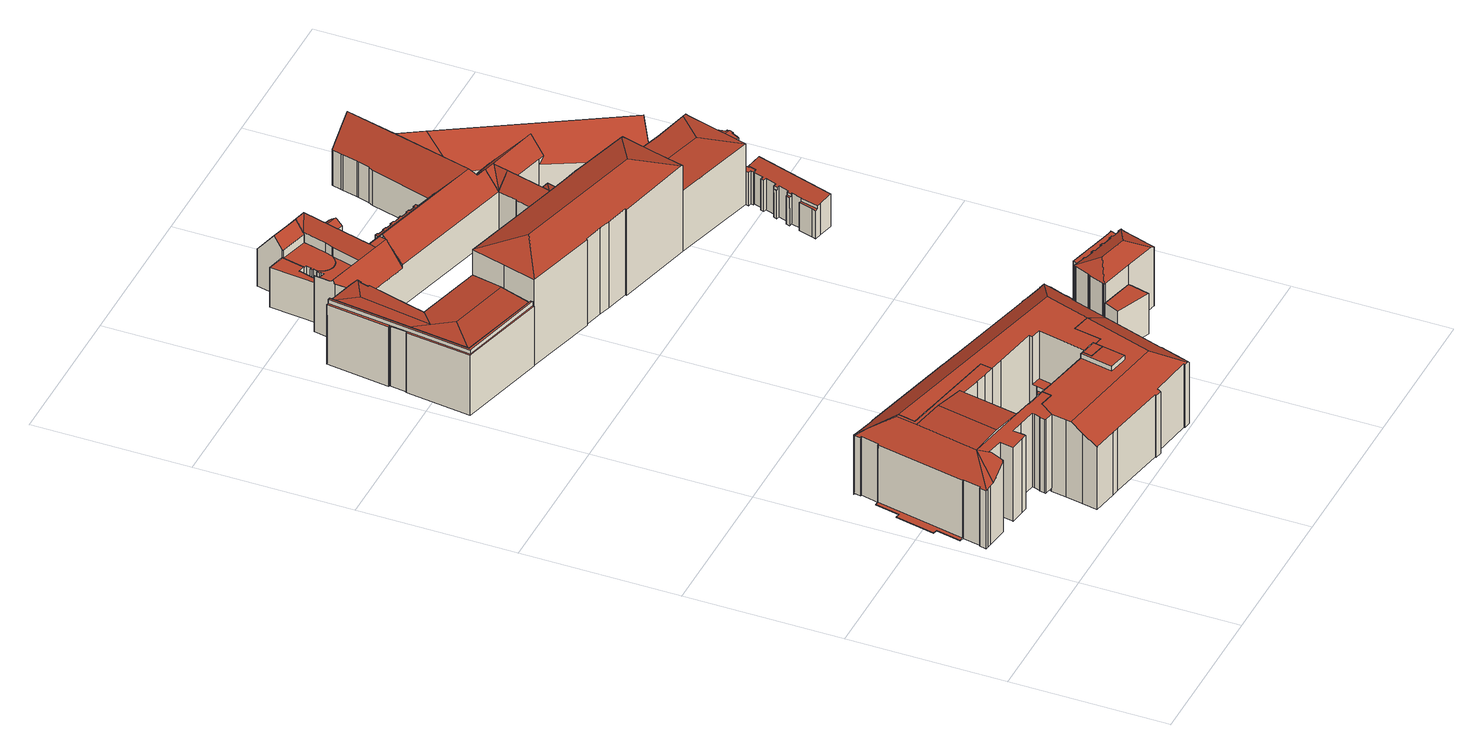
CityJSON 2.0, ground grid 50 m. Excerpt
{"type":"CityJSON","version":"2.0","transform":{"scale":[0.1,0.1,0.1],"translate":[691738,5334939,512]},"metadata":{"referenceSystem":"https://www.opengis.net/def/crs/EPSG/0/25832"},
"CityObjects":{
"building1":{"type":"Building","attributes":{"name":"Espace Louis Vuitton München","Gemeindeschluessel":"09162000","HoeheDach":"542.011","HoeheGrund":"515.304","Methode":"2000","NiedrigsteTraufeDesGebaeudes":"515.460","Geometrietyp2DReferenz":"3000","function":"31001_2000","roofType":"3100","measuredHeight":26.71,"storeysAboveGround":7},"geometry":[{"type":"MultiSurface","lod":"2","boundaries":[[[0,1,2,3]],[[4,5,6,7]],[[8,9,10,11]],[[12,13,14,1,0]],[[15,16,17,18]],[[19,18,17,20,21]],[[22,23,24,25]],[[26,27,28,29,30,31]],[[32,33,34,35]],[[36,37,38,39]],[[40,41,24,23,42,3,43]],[[44,45,43,3,46]],[[47,48,49,50]],[[26,31,51,52]],[[53,54,55,56]],[[57,58,13,59]],[[48,60,61,49]],[[62,63,64,65]],[[66,47,50,67]],[[68,69,16,15,70]],[[56,55,71,72]],[[35,34,37,36]],[[73,74,75,76]],[[77,78,5,4]],[[3,12,0]],[[79,41,40,80]],[[81,82,83,84]],[[85,86,30,29]],[[87,88,28,27]],[[7,6,89,90]],[[91,92,61,60]],[[22,65,64,42,23]],[[72,71,88,87]],[[93,94,57,59,95]],[[96,97,98,86,85,99]],[[100,101,68,70]],[[25,24,41,79]],[[46,102,103,104,44]],[[105,106,74,73]],[[107,108,33,32]],[[109,45,44,104]],[[19,21,110,111]],[[112,113,98,97]],[[66,67,78,77]],[[111,110,9,8]],[[103,102,114,115]],[[105,116,94,93,117,106]],[[54,53,96,99]],[[2,14,13,58,118,83,82,119,10,9,110,21,20,120]],[[119,121,11,10]],[[116,122,118,58,57,94]],[[51,101,100,52]],[[76,75,123,124]],[[125,126,63,62]],[[50,49,61,92,38,37,34,33,108,127,123,75,74,106,117,12,3,42,64,63,126,89,6,5,78,67]],[[84,83,118,122]],[[81,84,122,116,105,73,76,124,128,107,32,35,36,39,91,60,48,47,66,77,4,7,90,125,62,65,22,25,79,80,109,104,103,115,112,97,96,53,56,72,87,27,26,52,100,70,15,18,19,111,8,11,121]],[[82,81,121,119]],[[120,20,17,16,69]],[[2,1,14]],[[46,3,2,120,69,68,101,51,31,30,86,98,113,114,102]],[[39,38,92,91]],[[54,99,85,29,28,88,71,55]],[[59,13,12,95]],[[109,80,40,43,45]],[[107,128,127,108]],[[124,123,127,128]],[[114,113,112,115]],[[95,12,117,93]],[[90,89,126,125]]],"semantics":{"surfaces":[{"type":"RoofSurface"},{"type":"WallSurface"},{"type":"GroundSurface"}],"values":[0,1,1,0,1,1,1,1,1,1,0,0,1,1,1,1,1,1,1,1,1,1,1,1,1,1,1,1,1,1,1,1,1,0,1,1,1,1,1,1,1,1,1,1,1,1,1,1,0,1,1,1,1,1,0,1,2,1,0,1,0,1,0,1,1,1,1,1,1,1]}}]},
"building2":{"type":"Building","attributes":{"Gemeindeschluessel":"09162000","HoeheDach":"542.820","HoeheGrund":"514.145","Methode":"2000","NiedrigsteTraufeDesGebaeudes":"535.769","Geometrietyp2DReferenz":"3000","function":"31001_2000","roofType":"1000","measuredHeight":28.68,"storeysAboveGround":7},"geometry":[{"type":"MultiSurface","lod":"2","boundaries":[[[129,130,131,132]],[[133,134,135,136,137]],[[138,139,140,141]],[[142,74,143,144]],[[145,146,147,148]],[[149,150,151,152]],[[153,154,155,150,149]],[[156,157,158,159]],[[160,161,162,163]],[[164,165,166,167]],[[168,169,165,164]],[[170,171,172,156,159,138,141,173,129,132,174,175,134,133,176,177,178,179,142,144,180,181,153,149,152,182,183,145,148,168,164,167,184,185,186]],[[141,140,187,173]],[[184,188,189,185]],[[180,144,143,163,162,190]],[[132,131,191,174]],[[159,158,139,138]],[[171,192,193,172]],[[182,194,195,183]],[[152,151,194,182]],[[181,196,154,153]],[[180,190,196,181]],[[108,176,133,137]],[[175,197,135,134]],[[179,75,74,142]],[[177,127,123,178]],[[170,186,198,199,200]],[[173,187,130,129]],[[191,131,130,187,140,139,158,157,193,192,200,199,201,136,135,197]],[[108,137,136,201,202,195,194,151,150,203,160,163,143,74,75,123,127]],[[172,193,157,156]],[[204,155,154,196,190,162,161]],[[170,200,192,171]],[[203,204,161,160]],[[199,198,189,188,166,165,169,147,146,202,201]],[[167,166,188,184]],[[145,183,195,202,146]],[[127,177,176,108]],[[185,189,198,186]],[[148,147,169,168]],[[178,123,75,179]],[[150,155,204,203]],[[174,191,197,175]]],"semantics":{"surfaces":[{"type":"WallSurface"},{"type":"GroundSurface"},{"type":"RoofSurface"}],"values":[0,0,0,0,0,0,0,0,0,0,0,1,0,0,0,0,0,0,0,0,0,0,0,0,0,0,0,0,2,2,0,2,0,0,2,0,0,0,0,0,0,0,0]}}]},
"building3":{"type":"Building","attributes":{"Gemeindeschluessel":"09162000","HoeheDach":"542.790","HoeheGrund":"514.850","Methode":"2000","NiedrigsteTraufeDesGebaeudes":"523.110","Geometrietyp2DReferenz":"3000","function":"31001_2000","roofType":"2100","measuredHeight":27.94,"storeysAboveGround":7},"geometry":[{"type":"MultiSurface","lod":"2","boundaries":[[[205,16,206,207]],[[208,209,210,211]],[[212,213,82,214]],[[215,216,217,218,219,220,221,222,223,224,225,226,227,228,229,230,231,232,233,234,208,211,235,236,237,238,239,240,241,242,243,244,245,246,247,248,249,250,251,252,253,212,214,254,255,256,257,258,259,205,207,260,261,262,263,264,265,266,267,268,269,270,271,272,273,274,275,276,277,278,279,280]],[[231,281,282,232]],[[215,283,284,216]],[[254,119,10,255]],[[247,285,286,248]],[[275,287,288,276]],[[253,252,289,290,291,292]],[[293,294,284,283,295,296,297,298,299,146,300]],[[259,258,21,20,17]],[[232,282,301,233]],[[268,302,303,269]],[[272,304,305,273]],[[296,295,280,279,278]],[[261,306,307,262]],[[308,264,263,309]],[[243,310,311,244]],[[308,309,307,306,312,206,16,17,20,298,297,313,288,287,314,305,304,315,316,303,302,317,318,319]],[[214,82,119,254]],[[16,205,259,17]],[[196,320,321,322,323,324]],[[293,300,219,218]],[[248,286,325,249]],[[284,294,217,216]],[[326,327,291,290]],[[221,195,194,222]],[[240,328,329,241]],[[245,330,331,246]],[[255,10,9,256]],[[260,312,306,261]],[[235,332,333,236]],[[224,155,154,225]],[[253,292,213,212]],[[217,294,293,218]],[[265,319,318,266]],[[299,298,20,21,110,9,10,119,82,213,292,291,327,322,321,151,194,195]],[[295,283,215,280]],[[237,334,335,238]],[[207,206,312,260]],[[336,337,338,339]],[[323,322,327,326]],[[246,331,285,247]],[[324,323,326,290,289,338,337,340,341]],[[256,9,110,257]],[[233,301,342,234]],[[239,343,328,240]],[[238,335,343,239]],[[273,305,314,274]],[[274,314,287,275]],[[249,325,344,250]],[[234,342,209,208]],[[222,194,151,223]],[[224,223,151,321,320,155]],[[229,336,345,230]],[[270,316,315,271]],[[258,257,110,21]],[[228,340,337,336,229]],[[264,308,319,265]],[[250,344,339,251]],[[226,324,341,227]],[[211,210,332,235]],[[230,345,281,231]],[[196,154,155,320]],[[266,318,317,267]],[[227,341,340,228]],[[332,210,209,342,301,282,281,345,336,339,344,325,286,285,331,330,311,310,346,329,328,343,335,334,333]],[[267,317,302,268]],[[219,300,146,220]],[[276,288,313,277]],[[262,307,309,263]],[[225,154,196,324,226]],[[271,315,304,272]],[[252,251,339,338,289]],[[221,220,146,299,195]],[[269,303,316,270]],[[242,346,310,243]],[[244,311,330,245]],[[297,296,278,277,313]],[[241,329,346,242]],[[236,333,334,237]]],"semantics":{"surfaces":[{"type":"WallSurface"},{"type":"GroundSurface"},{"type":"RoofSurface"}],"values":[0,0,0,1,0,0,0,0,0,0,2,0,0,0,0,0,0,0,0,2,0,0,0,0,0,0,0,0,0,0,0,0,0,0,0,0,0,2,0,0,0,0,0,0,2,0,0,0,0,0,0,0,0,0,0,0,0,0,0,0,0,0,0,0,2,0,0,2,0,0,0,0,0,0,0,0,0,0,0,0,0,0]}}]},
"building4":{"type":"Building","attributes":{"Gemeindeschluessel":"09162000","HoeheDach":"537.690","HoeheGrund":"515.304","Methode":"2000","NiedrigsteTraufeDesGebaeudes":"536.400","Geometrietyp2DReferenz":"3000","function":"31001_3020","roofType":"3100","measuredHeight":22.39,"storeysAboveGround":2},"geometry":[{"type":"MultiSurface","lod":"2","boundaries":[[[347,348,349,350,351,352,353,354,355]],[[356,357,358,359]],[[360,361,362,363,355,354]],[[364,365,366,367,368,369,370,371]],[[358,357,372,373]],[[374,363,362,375]],[[371,370,376,350,349,377,378,379,372,357,356]],[[371,356,359,364]],[[376,380,351,350]],[[370,369,380,376]],[[381,382,383,384,385]],[[386,387,388,389]],[[390,391,387,386]],[[347,355,363,374]],[[385,360,354,353,392]],[[365,393,383,382,366]],[[367,366,382,381,394]],[[390,375,362,361,391]],[[393,395,396,384,383]],[[397,379,378,398]],[[389,388,399,400]],[[384,396,401,399,388,387,391,361,360,385]],[[400,399,401,402]],[[402,401,396,395]],[[403,377,349,348]],[[352,404,394,392,353]],[[352,351,380,369,368,404]],[[365,364,359,358,373,397,398,403,348,347,374,375,390,386,389,400,402,395,393]],[[398,378,377,403]],[[381,385,392,394]],[[394,404,368,367]],[[373,372,379,397]]],"semantics":{"surfaces":[{"type":"WallSurface"},{"type":"RoofSurface"},{"type":"GroundSurface"}],"values":[0,0,1,0,0,0,1,0,0,0,1,0,0,0,1,0,1,0,0,0,0,1,0,0,0,0,1,2,0,1,0,0]}}]},
"building5":{"type":"Building","attributes":{"name":"Hofkapelle","Gemeindeschluessel":"09162000","HoeheDach":"535.710","HoeheGrund":"515.200","Methode":"1000","NiedrigsteTraufeDesGebaeudes":"528.253","Geometrietyp2DReferenz":"3000","function":"31001_3043","roofType":"1000","measuredHeight":20.51},"geometry":[{"type":"MultiSurface","lod":"2","boundaries":[[[405,406,407,408]],[[409,410,411,412]],[[413,414,415,416,417,418]],[[419,420,421,422,418,417]],[[423,424,425,426]],[[408,407,427,428]],[[412,411,429,430]],[[407,406,425,424,431,432,429,411,410,433,434,435,422,421,436,437,438,427]],[[439,434,433,440]],[[441,442,443,415,414]],[[440,433,410,409]],[[428,427,438,444]],[[445,437,436,446]],[[439,441,414,413,435,434]],[[447,419,417,416,448]],[[447,448,443,442]],[[449,432,431,450]],[[426,425,406,405]],[[435,413,418,422]],[[446,436,421,420]],[[441,439,440,409,412,430,449,450,423,426,405,408,428,444,445,446,420,419,447,442]],[[415,443,448,416]],[[444,438,437,445]],[[430,429,432,449]],[[450,431,424,423]]],"semantics":{"surfaces":[{"type":"WallSurface"},{"type":"RoofSurface"},{"type":"GroundSurface"}],"values":[0,0,1,0,0,0,0,1,0,0,0,0,0,0,0,0,0,0,0,0,2,1,0,0,0]}}]},
"building6":{"type":"Building","attributes":{"name":"Bayerische Akademie der Schönen Künste","Gemeindeschluessel":"09162000","HoeheDach":"549.660","HoeheGrund":"515.500","Methode":"2000","NiedrigsteTraufeDesGebaeudes":"545.734","Geometrietyp2DReferenz":"3000","function":"31001_3020","roofType":"3200","measuredHeight":34.16,"storeysAboveGround":3},"geometry":[{"type":"MultiSurface","lod":"2","boundaries":[[[451,452,453,454,455,456]],[[457,458,459,460]],[[461,462,463,455,454]],[[464,453,452,465]],[[461,454,453,464]],[[466,467,463,462]],[[468,469,470,471,472]],[[470,473,474,475,476,477,451,456,478,471]],[[479,475,474,480]],[[481,476,475,479]],[[482,465,452,451,477]],[[483,484,485,486,487]],[[480,474,473,488]],[[487,460,459,489,483]],[[482,477,476,481]],[[485,484,467,466]],[[468,472,458,457]],[[483,489,478,456,455,463,467,484]],[[471,478,489,459,458,472]],[[488,473,470,469]],[[482,481,479,480,488,469,468,457,460,487,486,485,466,462,461,464,465]]],"semantics":{"surfaces":[{"type":"RoofSurface"},{"type":"WallSurface"},{"type":"GroundSurface"}],"values":[0,1,1,1,1,1,1,0,1,1,1,1,1,1,1,1,1,0,0,1,2]}}]},
"building7":{"type":"Building","attributes":{"Gemeindeschluessel":"09162000","HoeheDach":"527.490","HoeheGrund":"513.224","Methode":"1000","NiedrigsteTraufeDesGebaeudes":"527.490","Geometrietyp2DReferenz":"3000","function":"31001_9998","roofType":"1000","measuredHeight":14.27,"storeysAboveGround":3},"geometry":[{"type":"MultiSurface","lod":"2","boundaries":[[[490,491,492,493]],[[493,492,494,495]],[[490,496,497,498,499,491]],[[500,498,497,501,495,494]],[[496,490,493,495,501,497]],[[491,499,498,500,494,492]]],"semantics":{"surfaces":[{"type":"WallSurface"},{"type":"GroundSurface"},{"type":"RoofSurface"}],"values":[0,0,0,0,1,2]}}]},
"building8":{"type":"Building","attributes":{"name":"Residenz München-Residenzmuseum, Mariae Verkündigung","Gemeindeschluessel":"09162000","HoeheDach":"537.121","HoeheGrund":"515.200","Methode":"2000","NiedrigsteTraufeDesGebaeudes":"522.900","Geometrietyp2DReferenz":"3000","function":"31001_3000","roofType":"3100","measuredHeight":21.92,"storeysAboveGround":2},"geometry":[{"type":"MultiSurface","lod":"2","boundaries":[[[502,503,504,505]],[[506,507,508,509,510]],[[440,409,511,512,513,514]],[[515,516,517,518,519,520]],[[521,522,523,524]],[[525,526,527,528]],[[529,530,531,532]],[[528,527,533,534]],[[535,536,537,538,539,540,506,510,541]],[[542,543,544,545,546]],[[547,548,513,512]],[[549,550,551,552]],[[442,441,553,554,555]],[[532,531,556,557]],[[420,558,503,502]],[[559,560,561,562]],[[563,564,565,566,518,517,567]],[[568,442,555,569,570]],[[571,572,573,574]],[[575,576,577,578]],[[579,580,581,582]],[[583,584,585,405]],[[586,587,588,589]],[[590,591,550,549]],[[592,593,594,595]],[[596,597,598,599,600,601]],[[602,603,604,526,525]],[[600,599,605]],[[606,607,560,559]],[[608,609,610,611]],[[536,535,612,551]],[[613,614,598,597]],[[405,585,615,426]],[[616,617,618,514,513,548,566,619]],[[533,527,526,620]],[[621,622,623,624]],[[625,563,567]],[[626,627,628,629,630]],[[616,554,553,617]],[[628,631,632,629]],[[566,548,633,519,518]],[[430,634,635,412]],[[636,637,638,639]],[[578,577,640,641]],[[642,633,548,547]],[[643,644,645,646]],[[535,541,509,508,647,632,631,648,604,603,570,569,616,619,649,650,651,652,612]],[[565,653,654,655,619,566]],[[605,656,657,658,659,660,661,662,581,580,645,644,601,600]],[[663,619,655,664]],[[574,573,665,666]],[[647,667,632]],[[668,669,670,671]],[[671,670,576,575]],[[672,673,674,675,564,563,625,676]],[[677,678,637,636]],[[589,588,679,680]],[[681,682,622,621]],[[683,684,657]],[[674,608,611,656,685,565,675]],[[686,687,688,419]],[[624,623,689,690]],[[516,691,692,567,517]],[[684,693,657]],[[694,695,687,686]],[[541,510,509]],[[550,591,536,551]],[[596,601,644,643]],[[564,675,565]],[[646,645,580,579]],[[639,638,587,586]],[[552,551,612,652,696]],[[441,439,618,617,553]],[[697,660,659,698]],[[562,561,678,677]],[[676,625,567,692]],[[699,661,660,697]],[[534,533,620,700]],[[545,544,679,588,587,638,637,678,561,560,607,701,702,703,640,577,576,670,669,556,531,530,704,705]],[[706,628,627,707]],[[708,709,614,613]],[[426,615,710,423]],[[653,685,654]],[[595,594,711,712]],[[611,610,523,522,713,683,657,656]],[[505,504,714,715]],[[582,581,662,716]],[[717,703,702,718]],[[716,662,661,699]],[[629,632,667,719,630]],[[616,569,555,554]],[[664,655,654]],[[720,721,572,571]],[[722,701,607,606]],[[412,635,511,409]],[[693,711,594,593,689,623,622,682,658,657]],[[537,536,591,590]],[[664,654,685,656,605,599,598,614,709,723,546,545,705,724,725,726,650,649,663]],[[727,728,729,730]],[[731,732,633,642]],[[633,732,520,519]],[[733,723,709,708]],[[715,714,721,720]],[[507,719,667,647,508]],[[641,640,703,717]],[[673,734,609,608,674]],[[542,546,723,733]],[[735,696,652,651,726,725]],[[649,619,663]],[[729,728,540,539]],[[526,604,648,620]],[[419,688,558,420]],[[449,736,634,430]],[[690,689,593,592]],[[737,704,530,529]],[[738,626,630,739]],[[740,540,728,727]],[[712,711,693,684,683,713,741]],[[650,726,651]],[[730,729,539,538]],[[735,725,724,742]],[[734,524,523,610,609]],[[450,743,736,449]],[[557,556,669,668]],[[740,739,630,719,507,506,540]],[[568,570,603,602]],[[666,665,584,583]],[[737,742,724,705,704]],[[423,710,743,450]],[[734,673,672,691,516,515,694,686,419,420,502,505,715,720,571,574,666,583,405,426,423,450,449,430,412,409,440,439,441,442,568,602,525,528,534,700,706,707,738,739,740,727,730,538,537,590,549,552,696,735,742,737,529,532,557,668,671,575,578,641,717,718,722,606,559,562,677,636,639,586,589,680,543,542,733,708,613,597,596,643,646,579,582,716,699,697,698,681,621,624,690,592,595,712,741,521,524]],[[694,515,520,732,731,695]],[[672,676,692,691]],[[680,679,544,543]],[[718,702,701,722]],[[440,514,618,439]],[[707,627,626,738]],[[681,698,659,658,682]],[[547,512,511,635,634,736,743,710,615,585,584,665,573,572,721,714,504,503,558,688,687,695,731,642]],[[700,620,648,631,628,706]],[[565,685,653]],[[741,713,522,521]]],"semantics":{"surfaces":[{"type":"WallSurface"},{"type":"RoofSurface"},{"type":"GroundSurface"}],"values":[0,1,0,0,0,0,0,0,0,0,0,0,0,0,0,0,1,0,0,0,0,0,0,0,0,0,0,0,0,1,0,0,0,1,1,0,0,1,1,0,1,0,0,0,0,0,1,1,1,0,0,0,0,0,0,0,0,0,1,1,0,0,0,1,0,0,1,0,0,0,0,0,0,0,0,1,0,0,1,0,0,0,0,0,1,0,0,0,0,0,1,0,0,0,0,1,0,1,0,0,1,0,0,1,0,0,0,0,0,1,0,0,0,0,0,0,0,0,0,0,0,0,0,0,0,0,0,0,0,2,0,0,0,0,0,0,0,1,0,0,0]}}]},
"building9":{"type":"Building","attributes":{"Gemeindeschluessel":"09162000","HoeheDach":"537.098","HoeheGrund":"512.750","Methode":"1000","NiedrigsteTraufeDesGebaeudes":"533.672","Geometrietyp2DReferenz":"3000","function":"31001_9998","roofType":"3200","measuredHeight":24.35,"storeysAboveGround":4},"geometry":[{"type":"MultiSurface","lod":"2","boundaries":[[[744,745,746,747]],[[748,749,750,751]],[[752,753,754,755,756,757,758,759,760,761,762,763,764]],[[765,766,767,768]],[[768,767,769,770]],[[771,772,773,774]],[[775,776,769,767,766,777,778,779,780,781,782]],[[783,784,785,786]],[[787,788,789,790,791,792,793,794,795,796,797,798,799,800,801,802,803,804,805,806,765,768,770,807,808,809,810,811,783,786,812,813,814,744,747,815,816,748,751,817,818,819,820,821,822,823,771,774,824,825,826,827,828,829,830,831,832,833,834,835]],[[814,836,745,744]],[[747,746,837,815]],[[823,838,772,771]],[[788,762,761,789]],[[832,839,840,833]],[[800,841,782,801]],[[775,764,763,842,843,840,839,844,845,846,847,848,849,850,851,773,772,838,852,853,854,855,856,857,750,749,858,837,746,745,836,859,860,785,784,861,862,863,864,776]],[[804,779,778,805]],[[824,851,850,825]],[[801,782,781,802]],[[795,755,754,796]],[[811,861,784,783]],[[815,837,858,816]],[[829,846,845,830]],[[818,856,855,819]],[[798,797,796,754,753,752,865,799]],[[799,865,841,800]],[[827,848,847,828]],[[821,853,852,822]],[[788,787,835,842,763,762]],[[803,780,779,804]],[[805,778,777,806]],[[789,761,760,790]],[[813,859,836,814]],[[828,847,846,829]],[[792,791,790,760,759,758]],[[826,849,848,827]],[[830,845,844,831]],[[825,850,849,826]],[[751,750,857,817]],[[786,785,860,812]],[[808,864,863,809]],[[831,844,839,832]],[[822,852,838,823]],[[809,863,862,810]],[[807,776,864,808]],[[833,840,843,834]],[[792,758,757,793]],[[816,858,749,748]],[[810,862,861,811]],[[806,777,766,765]],[[812,860,859,813]],[[817,857,856,818]],[[819,855,854,820]],[[834,843,842,835]],[[820,854,853,821]],[[802,781,780,803]],[[774,773,851,824]],[[770,769,776,807]],[[794,756,755,795]],[[793,757,756,794]],[[841,865,752,764,775,782]]],"semantics":{"surfaces":[{"type":"WallSurface"},{"type":"RoofSurface"},{"type":"GroundSurface"}],"values":[0,0,1,0,0,0,1,0,2,0,0,0,0,0,0,1,0,0,0,0,0,0,0,0,0,0,0,0,0,0,0,0,0,0,0,0,0,0,0,0,0,0,0,0,0,0,0,0,0,0,0,0,0,0,0,0,0,0,0,0,1]}}]},
"building10":{"type":"Building","attributes":{"Gemeindeschluessel":"09162000","HoeheDach":"532.021","HoeheGrund":"514.530","Methode":"1000","NiedrigsteTraufeDesGebaeudes":"532.021","Geometrietyp2DReferenz":"3000","function":"31001_9998","roofType":"1000","measuredHeight":17.49,"storeysAboveGround":3},"geometry":[{"type":"MultiSurface","lod":"2","boundaries":[[[866,867,868,869]],[[870,871,872,873]],[[874,875,876,877]],[[878,879,880,881]],[[882,883,867,866]],[[884,885,886,887]],[[888,889,890,891]],[[887,886,892,893]],[[894,895,896,897]],[[895,894,898,899]],[[900,901,902,903]],[[904,905,906,907]],[[908,909,910,911]],[[912,913,914,915]],[[873,872,916,917]],[[918,919,920,921]],[[922,923,924,925,926,927]],[[907,906,879,878]],[[893,892,928,929]],[[911,910,930,931]],[[932,933,905,904]],[[924,923,934,935]],[[914,913,928,892,886,885,916,872,871,936,876,875,920,919,937,868,867,883,938,890,889,939,940,930,910,909,941,942,943,902,901,944,945,946,947,898,894,897,880,879,906,905,933,948,934,923,922,927,949,950]],[[951,945,944,952]],[[899,898,947,953]],[[954,938,883,882]],[[917,916,885,884]],[[955,936,871,870]],[[956,943,942,957]],[[953,947,946,958]],[[921,920,875,874]],[[958,946,945,951]],[[959,949,927,926]],[[931,930,940,960]],[[961,941,909,908]],[[881,880,897,896]],[[929,928,913,912]],[[903,902,943,956]],[[899,953,958,951,952,900,903,956,957,961,908,911,931,960,962,888,891,954,882,866,869,963,918,921,874,877,955,870,873,917,884,887,893,929,912,915,964,959,926,925,924,935,965,932,904,907,878,881,896,895]],[[960,940,939,962]],[[952,944,901,900]],[[965,948,933,932]],[[877,876,936,955]],[[915,914,950,964]],[[964,950,949,959]],[[891,890,938,954]],[[869,868,937,963]],[[935,934,948,965]],[[957,942,941,961]],[[962,939,889,888]],[[963,937,919,918]]],"semantics":{"surfaces":[{"type":"WallSurface"},{"type":"RoofSurface"},{"type":"GroundSurface"}],"values":[0,0,0,0,0,0,0,0,0,0,0,0,0,0,0,0,0,0,0,0,0,0,1,0,0,0,0,0,0,0,0,0,0,0,0,0,0,0,2,0,0,0,0,0,0,0,0,0,0,0,0]}}]},
"building11":{"type":"Building","attributes":{"Gemeindeschluessel":"09162000","HoeheDach":"534.690","HoeheGrund":"515.687","Methode":"2000","NiedrigsteTraufeDesGebaeudes":"523.090","Geometrietyp2DReferenz":"3000","function":"31001_3000","roofType":"3100","measuredHeight":19,"storeysAboveGround":2},"geometry":[{"type":"MultiSurface","lod":"2","boundaries":[[[966,967,968,969]],[[970,971,972,973]],[[974,975,971,970]],[[976,977,978,979]],[[980,981,982,983]],[[984,985,986,987,968,967,988,989]],[[987,986,674,990,991,992,993,994]],[[995,983,982,996]],[[997,998,978,977]],[[972,979,978,973]],[[997,999,984,1000,998]],[[1001,1002,1003,1004,989,988]],[[995,1005,993,992,980,983]],[[984,989,1004,1006,1000]],[[1007,990,674,1008]],[[1009,970,973,978,998,1006]],[[1010,969,968,987,994]],[[975,976,979,971]],[[998,1000,1006]],[[975,974,1002,1001,966,969,1010,1005,995,996,1007,1008,1011,999,997,977,976]],[[1002,974,970,1009,1003]],[[1011,985,984,999]],[[1001,988,967,966]],[[1010,994,993,1005]],[[971,979,972]],[[1007,996,982,981,991,990]],[[1011,1008,674,986,985]],[[1003,1009,1006,1004]],[[980,992,991,981]]],"semantics":{"surfaces":[{"type":"WallSurface"},{"type":"RoofSurface"},{"type":"GroundSurface"}],"values":[0,1,0,0,1,1,1,0,0,1,0,0,0,0,0,1,0,0,1,2,0,0,0,0,1,0,0,1,0]}}]},
"building12":{"type":"Building","attributes":{"Gemeindeschluessel":"09162000","HoeheDach":"537.680","HoeheGrund":"515.387","Methode":"2000","NiedrigsteTraufeDesGebaeudes":"522.410","Geometrietyp2DReferenz":"3000","function":"31001_3020","roofType":"3200","measuredHeight":22.29,"storeysAboveGround":2},"geometry":[{"type":"MultiSurface","lod":"2","boundaries":[[[1012,1013,1014,1015,1016]],[[1017,1018,1019,1020]],[[1021,1022,1023,1024]],[[1025,1026,1027,1028]],[[1029,1030,1031,1032]],[[1033,1034,1035,1036]],[[1037,1038,1039,1040]],[[1041,1042,1038,1037]],[[1040,1039,1043,1044]],[[1012,1016,1045,1046,1047,1048,1049,1050,1039]],[[1016,1015,1051,1052,1053]],[[1020,1019,1054,1055]],[[1056,1057,1058,1059]],[[1060,1061,1062,1017,1020,1055,1063,1064,1065,1056,1059,1066,1021,1024,1067,1068,1025,1028,1041,1037,1040,1044,1069,1070,1033,1036,1029,1032,1071]],[[1072,1058,1057,1073,1074,1075,1076,1046,1045,1023,1022]],[[1060,1077,1078,1061]],[[1041,1028,1027,1014,1013,1079,1042]],[[1065,1073,1057,1056]],[[1070,1080,1034,1033]],[[1063,1075,1074,1064]],[[1050,1049,1081,1082]],[[1063,1055,1054,1083,1076,1075]],[[1066,1072,1022,1021]],[[1076,1083,1047,1046]],[[1038,1042,1079,1039]],[[1064,1074,1073,1065]],[[1069,1084,1080,1070]],[[1061,1078,1085,1062]],[[1083,1054,1019,1018,1086,1048,1047]],[[1017,1062,1085,1086,1018]],[[1015,1014,1027,1026,1051]],[[1036,1035,1030,1029]],[[1082,1087,1031,1030,1035,1034,1080,1084,1043,1039,1050]],[[1067,1024,1023,1045,1016,1053]],[[1032,1031,1087,1071]],[[1086,1085,1078,1077,1081,1049,1048]],[[1060,1071,1087,1082,1081,1077]],[[1044,1043,1084,1069]],[[1067,1053,1052,1068]],[[1059,1058,1072,1066]],[[1025,1068,1052,1051,1026]],[[1079,1013,1012,1039]]],"semantics":{"surfaces":[{"type":"RoofSurface"},{"type":"WallSurface"},{"type":"GroundSurface"}],"values":[0,1,1,1,1,1,1,1,1,1,0,1,1,2,0,1,1,1,1,1,1,1,1,1,0,1,1,1,0,1,0,1,0,1,1,0,1,1,1,1,1,1]}}]},
"building13":{"type":"Building","attributes":{"Gemeindeschluessel":"09162000","HoeheDach":"527.682","HoeheGrund":"516.001","Methode":"2000","NiedrigsteTraufeDesGebaeudes":"525.890","Geometrietyp2DReferenz":"3000","function":"31001_3000","roofType":"1000","measuredHeight":11.68,"storeysAboveGround":2},"geometry":[{"type":"MultiSurface","lod":"2","boundaries":[[[1088,1074,1075,1089]],[[1090,1091,1092,1093]],[[1094,1095,1096,1097]],[[1098,1093,1092,1099,1100,1101]],[[1102,1103,1104,1105,1106]],[[1107,1108,1109,1110]],[[1111,1112,1108,1107]],[[1113,1114,1115,1116]],[[1117,1118,1119,1120,1102,1106]],[[1100,1121,1122,1101]],[[1123,1124,1125,1126]],[[1100,1099,1127,1121]],[[1128,1126,1125,1129]],[[1102,1120,1130,1103]],[[1097,1096,1119,1118]],[[1098,1101,1122,1131]],[[1119,1096,1095,1075,1074,1132,1133,1109,1108,1112,1134,1115,1114,1127,1099,1092,1091,1135,1136,1137,1138,1130,1120]],[[1139,1140,1104,1103,1130,1138]],[[1113,1131,1122,1121,1127,1114]],[[1141,1132,1074,1088]],[[1089,1075,1095,1094]],[[1117,1106,1105,1142]],[[1139,1138,1137,1143]],[[1123,1136,1135,1124]],[[1142,1105,1104,1140]],[[1090,1129,1125,1124,1135,1091]],[[1116,1115,1134,1144]],[[1128,1143,1137,1136,1123,1126]],[[1110,1109,1133,1145]],[[1144,1134,1112,1111]],[[1145,1133,1132,1141]],[[1117,1142,1140,1139,1143,1128,1129,1090,1093,1098,1131,1113,1116,1144,1111,1107,1110,1145,1141,1088,1089,1094,1097,1118]]],"semantics":{"surfaces":[{"type":"WallSurface"},{"type":"RoofSurface"},{"type":"GroundSurface"}],"values":[0,0,0,0,1,0,0,0,0,1,1,0,0,0,0,0,1,0,0,0,0,0,0,0,0,0,0,0,0,0,0,2]}}]},
"building14":{"type":"Building","attributes":{"Gemeindeschluessel":"09162000","HoeheDach":"537.100","HoeheGrund":"515.700","Methode":"2000","NiedrigsteTraufeDesGebaeudes":"527.295","Geometrietyp2DReferenz":"3000","function":"31001_3000","roofType":"3100","measuredHeight":21.4,"storeysAboveGround":2},"geometry":[{"type":"MultiSurface","lod":"2","boundaries":[[[1146,1147,1148,1149,1150]],[[1149,1148,1151,684]],[[1152,1153,986]],[[1154,1151,1148,1147]],[[1155,1156,1157,1153,1158]],[[1011,1159,1152,986,1157,1156,1008]],[[1146,1160,1011,1008,1161,1162,1163,1154,1147]],[[1155,609,1161,1008,1156]],[[1164,1159,1011,1160]],[[1165,1162,1161,609]],[[986,1153,1157]],[[1166,1167,1168]],[[1169,1170,1163]],[[1154,1163,1170,684,1151]],[[1163,1162,1165,1171,1172,1169]],[[1165,609,1155,1158,1173,1174,1171]],[[1172,1171,1174]],[[1164,1167,1166,1173,1158,1153,1152,1159]],[[1160,1146,1150,1168,1167,1164]],[[1149,684,1170,1169,1172,1174,1173,1166,1168,1150]]],"semantics":{"surfaces":[{"type":"WallSurface"},{"type":"RoofSurface"},{"type":"GroundSurface"}],"values":[0,1,1,0,1,0,2,0,0,0,1,0,0,0,0,1,0,1,0,1]}}]},
"building15":{"type":"Building","attributes":{"Gemeindeschluessel":"09162000","HoeheDach":"522.190","HoeheGrund":"514.991","Methode":"2000","NiedrigsteTraufeDesGebaeudes":"522.190","Geometrietyp2DReferenz":"3000","function":"31001_3000","roofType":"1000","measuredHeight":7.2},"geometry":[{"type":"MultiSurface","lod":"2","boundaries":[[[1175,1176,1177,1178]],[[1179,1180,1181,1182]],[[1183,1184,1185,1186]],[[1187,1188,1189,1190]],[[1182,1181,1191,1192]],[[1193,1194,1195,1196]],[[1179,1182,1192,1175,1178,1197,1198,1193,1196,1199,1200,1201,1187,1190,1183,1186]],[[1178,1177,1202,1197]],[[1198,1203,1194,1193]],[[1199,1204,1205,1200]],[[1201,1206,1188,1187]],[[1192,1191,1176,1175]],[[1190,1189,1184,1183]],[[1197,1202,1203,1198]],[[1185,1184,1189,1188,1206,1205,1204,1195,1194,1203,1202,1177,1176,1191,1181,1180]],[[1200,1205,1206,1201]],[[1196,1195,1204,1199]],[[1186,1185,1180,1179]]],"semantics":{"surfaces":[{"type":"WallSurface"},{"type":"GroundSurface"},{"type":"RoofSurface"}],"values":[0,0,0,0,0,0,1,0,0,0,0,0,0,0,2,0,0,0]}}]}
},
"vertices":[
[209,341,300],[248,538,300],[151,562,293],[110,360,293],[228,260,33],[228,260,293],[208,263,293],[208,263,33],[228,559,33],[228,559,293],[251,554,293],[251,554,33],[308,323,293],[342,498,293],[345,513,293],[148,670,33],[148,670,270],[175,631,290],[175,631,33],[169,601,33],[174,627,293],[169,601,293],[109,280,33],[109,280,282],[109,278,281],[109,278,33],[90,653,33],[76,655,33],[76,655,35],[88,653,35],[88,653,238],[90,653,239],[316,238,33],[316,238,293],[316,240,293],[316,240,33],[320,258,33],[320,258,293],[321,258,293],[321,258,33],[105,276,279],[105,278,279],[117,318,293],[52,283,240],[20,287,239],[34,285,240],[15,288,239],[272,294,33],[329,284,33],[329,284,293],[272,294,293],[102,710,240],[102,710,33],[34,450,33],[34,450,35],[20,453,35],[20,453,33],[400,484,123],[400,484,293],[342,498,123],[327,278,33],[327,278,293],[169,313,33],[169,313,293],[118,323,293],[118,323,33],[233,301,33],[233,301,293],[102,733,237],[116,714,248],[102,733,33],[45,578,35],[45,578,33],[432,298,33],[432,298,293],[427,271,293],[427,271,33],[229,265,33],[229,265,293],[105,278,33],[105,276,33],[474,470,33],[474,470,293],[440,477,293],[440,477,33],[30,368,35],[30,368,238],[60,576,33],[60,576,35],[160,269,293],[160,269,33],[322,258,33],[322,258,293],[366,312,123],[367,315,123],[308,323,123],[18,370,33],[32,367,33],[32,367,239],[18,370,35],[98,710,33],[98,710,237],[13,288,237],[13,288,33],[20,287,33],[366,310,33],[366,310,293],[346,232,33],[346,232,293],[34,285,33],[163,572,293],[163,572,33],[21,310,33],[21,310,240],[17,310,237],[17,310,33],[367,315,33],[366,312,293],[400,485,293],[481,508,293],[164,629,293],[481,508,33],[400,485,33],[426,268,293],[426,268,33],[161,272,33],[161,272,293],[379,277,293],[379,277,33],
[320,81,21],[320,81,241],[320,82,241],[320,82,21],[339,184,21],[329,131,21],[329,131,270],[336,168,293],[339,184,293],[608,28,21],[608,28,240],[423,63,241],[423,63,21],[432,298,21],[481,288,293],[481,288,21],[883,301,21],[883,301,240],[817,102,240],[817,102,21],[674,218,21],[674,218,293],[681,252,293],[681,252,21],[622,229,21],[622,229,308],[674,218,308],[629,21,21],[629,21,238],[607,25,238],[607,25,21],[598,157,293],[598,157,308],[619,261,308],[619,261,293],[813,80,21],[813,80,238],[812,80,239],[812,80,21],[820,101,21],[820,101,238],[766,5,21],[766,9,21],[631,31,21],[400,67,21],[320,83,21],[319,83,21],[346,232,21],[379,277,21],[426,268,21],[427,271,21],[622,260,21],[628,259,21],[722,245,21],[738,331,21],[793,23,21],[795,23,21],[788,2,21],[400,67,241],[793,23,239],[795,23,238],[622,260,308],[320,83,242],[766,9,245],[631,31,244],[722,245,293],[738,331,293],[628,259,308],[319,83,242],[788,2,238],[779,3,243],[766,5,243],[724,99,293],[796,318,293],[660,145,293],[660,145,308],
[148,670,29],[102,733,239],[102,733,29],[621,306,29],[621,306,111],[619,321,111],[619,321,29],[517,462,29],[517,462,293],[474,470,29],[951,498,29],[932,442,29],[934,442,29],[927,420,29],[922,421,29],[883,301,29],[738,331,29],[722,245,29],[681,252,29],[674,218,29],[622,229,29],[628,259,29],[622,260,29],[627,285,29],[624,286,29],[622,290,29],[623,293,29],[619,292,29],[616,300,29],[622,303,29],[619,324,29],[612,326,29],[613,335,29],[624,333,29],[627,350,29],[631,367,29],[620,369,29],[622,379,29],[630,377,29],[630,380,29],[638,393,29],[640,395,29],[636,401,29],[642,407,29],[645,404,29],[646,407,29],[649,410,29],[651,410,29],[656,435,29],[481,508,29],[251,554,29],[228,559,29],[163,572,29],[169,601,29],[175,631,29],[125,727,29],[124,726,29],[181,711,29],[182,713,29],[204,708,29],[203,706,29],[208,705,29],[498,633,29],[513,629,29],[549,620,29],[562,616,29],[853,544,29],[858,543,29],[858,544,29],[880,539,29],[880,537,29],[937,523,29],[937,525,29],[959,519,29],[959,517,29],[952,497,29],[623,293,111],[619,292,111],[951,498,239],[932,442,239],[636,401,111],[642,407,111],[880,537,240],[937,523,240],[651,410,125],[654,426,125],[654,426,293],[656,435,293],[927,420,238],[934,442,238],[952,497,238],[959,519,237],[957,520,239],[844,460,293],[797,318,293],[922,421,240],[616,300,111],[513,629,240],[549,620,240],[858,543,240],[858,544,239],[124,726,240],[181,711,240],[204,708,239],[182,713,239],[630,377,111],[630,380,111],[125,727,239],[937,525,239],[880,539,239],[853,544,240],[562,616,240],[498,633,240],[208,705,240],[203,706,240],[680,249,308],[680,249,293],[653,254,293],[653,254,125],[628,259,125],[645,404,111],[686,418,125],[686,418,293],[631,367,111],[620,369,111],[638,393,111],[640,395,111],[619,324,111],[612,326,111],[613,335,111],[624,333,111],[624,286,111],[624,286,125],[649,410,125],[649,410,111],[627,285,125],[622,260,125],[622,303,111],[627,350,111],[646,407,111],[622,290,111],[622,379,111],
[88,2325,33],[62,2331,33],[62,2331,244],[68,2330,244],[68,2330,257],[76,2328,257],[76,2328,248],[78,2327,248],[88,2325,248],[4,1866,244],[30,2074,244],[30,2074,33],[4,1866,33],[121,2254,252],[196,2294,247],[197,2296,247],[169,2304,247],[286,1792,33],[315,1899,33],[315,1899,255],[289,1805,249],[289,1805,257],[288,1798,257],[288,1798,244],[286,1792,244],[33,2074,244],[33,2074,33],[169,2304,33],[197,2296,33],[11,1870,244],[36,2130,244],[40,2130,244],[39,2127,244],[11,1870,257],[120,1958,256],[317,1907,256],[344,2007,249],[133,2063,249],[83,2022,252],[189,2284,33],[189,2284,247],[181,2256,248],[181,2256,33],[193,2283,33],[193,2283,247],[45,2087,249],[344,2007,33],[19,1876,249],[131,2064,33],[131,2064,249],[39,2127,33],[40,2130,33],[186,2255,247],[186,2255,33],[145,2115,249],[145,2115,33],[36,2130,33],[19,1876,257],
[283,2458,32],[283,2458,170],[286,2469,170],[286,2469,32],[352,2433,32],[352,2433,170],[340,2424,170],[340,2424,32],[389,2543,198],[390,2546,202],[397,2572,237],[305,2598,237],[299,2570,200],[298,2568,198],[299,2570,32],[283,2496,32],[283,2496,170],[298,2568,170],[292,2435,32],[292,2435,170],[285,2447,170],[285,2447,32],[280,2471,170],[280,2471,32],[326,2420,170],[326,2420,32],[302,2426,170],[314,2421,170],[363,2447,170],[371,2470,170],[389,2543,170],[292,2494,170],[288,2477,170],[282,2478,170],[371,2470,32],[363,2447,32],[390,2546,32],[412,2629,32],[412,2629,163],[282,2478,32],[288,2477,32],[292,2494,32],[318,2655,32],[318,2655,163],[314,2421,32],[302,2426,32],
[932,1622,340],[938,1620,338],[966,1724,337],[995,1829,337],[990,1830,339],[857,1753,377],[315,1899,35],[315,1899,337],[344,2007,337],[344,2007,35],[995,1829,35],[830,1877,35],[830,1877,338],[966,1724,35],[938,1620,35],[794,1887,35],[794,1887,338],[286,1792,35],[515,1729,35],[515,1729,338],[288,1792,338],[286,1792,337],[517,1734,339],[579,1717,339],[614,1707,339],[687,1688,339],[686,1683,338],[424,1870,377],[614,1707,35],[579,1717,35],[687,1688,35],[686,1683,35],[636,1928,338],[753,1897,338],[753,1897,35],[675,1918,35],[636,1928,35],[517,1734,35],[346,2007,338],
[1135,277,12],[1135,277,155],[1025,324,155],[1025,324,12],[1045,372,155],[1045,372,12],[1150,336,12],[1152,346,12],[1152,346,155],[1150,336,155],[1091,361,155],[1091,361,12],
[261,2502,32],[261,2502,171],[261,2501,171],[261,2501,32],[462,2475,223],[463,2478,225],[422,2489,225],[427,2463,207],[457,2455,207],[352,2433,171],[361,2443,171],[361,2443,202],[363,2447,203],[187,2424,32],[175,2356,32],[175,2356,230],[176,2363,239],[177,2368,233],[187,2424,230],[859,2260,32],[859,2260,167],[855,2261,173],[855,2261,32],[478,2535,32],[478,2535,109],[484,2533,109],[484,2533,32],[511,2371,32],[511,2371,169],[510,2368,169],[510,2368,32],[481,2522,109],[481,2522,32],[453,2441,155],[453,2441,109],[453,2441,32],[458,2460,32],[458,2460,109],[462,2475,109],[457,2455,155],[674,2313,32],[677,2325,32],[677,2325,169],[675,2316,169],[674,2313,173],[336,2352,171],[336,2352,202],[455,2428,32],[455,2428,109],[450,2429,109],[450,2429,32],[390,2546,204],[397,2572,239],[412,2629,165],[533,2361,169],[533,2361,32],[283,2496,171],[611,2344,32],[611,2344,169],[610,2340,169],[610,2340,32],[200,2295,165],[395,2243,165],[411,2301,239],[366,2313,239],[175,2356,229],[497,2605,32],[491,2607,166],[497,2605,155],[280,2444,32],[280,2444,171],[275,2445,171],[275,2445,32],[545,2358,32],[545,2358,169],[567,2352,169],[567,2352,32],[809,2564,32],[809,2564,158],[821,2610,158],[821,2610,32],[282,2453,32],[282,2453,171],[283,2458,171],[645,2330,32],[645,2330,169],[666,2324,169],[666,2324,32],[458,2440,32],[458,2440,109],[947,2526,32],[947,2526,163],[945,2518,163],[945,2518,32],[791,2506,32],[733,2293,32],[733,2293,178],[735,2300,169],[735,2300,151],[791,2506,155],[491,2583,32],[491,2583,156],[478,2535,156],[748,2297,169],[601,2346,32],[601,2346,169],[830,2179,230],[845,2224,180],[846,2230,173],[797,2188,230],[450,2429,155],[729,2294,32],[729,2294,178],[285,2447,171],[433,2563,239],[390,2545,204],[371,2470,205],[372,2335,239],[475,2524,109],[969,2613,32],[969,2613,163],[960,2578,163],[960,2578,32],[200,2295,164],[472,2491,109],[476,2504,109],[470,2505,109],[469,2500,109],[467,2492,109],[470,2505,156],[469,2500,155],[210,2386,202],[326,2420,171],[340,2424,171],[635,2337,32],[635,2337,169],[646,2334,169],[646,2334,32],[568,2356,169],[568,2356,32],[210,2386,171],[798,2522,32],[798,2522,158],[807,2557,158],[807,2557,32],[439,2509,207],[475,2524,156],[428,2381,170],[429,2382,169],[437,2380,156],[439,2389,156],[414,2312,239],[416,2322,239],[417,2323,239],[789,2211,251],[856,2468,251],[898,2631,251],[876,2637,220],[831,2648,159],[830,2647,158],[822,2616,158],[372,2335,238],[417,2323,238],[277,2455,171],[277,2455,32],[469,2500,207],[534,2365,32],[534,2365,169],[546,2361,169],[546,2361,32],[197,2296,32],[814,2131,32],[814,2131,177],[395,2243,177],[197,2296,171],[634,2333,32],[634,2333,169],[667,2328,169],[667,2328,32],[916,2627,32],[916,2627,229],[869,2298,165],[903,2391,251],[414,2312,251],[242,2585,32],[242,2585,171],[299,2570,171],[959,2572,163],[959,2572,32],[169,2304,32],[169,2304,231],[934,2478,163],[226,2420,32],[226,2420,171],[439,2389,32],[831,2648,32],[876,2637,32],[830,2647,32],[475,2524,32],[600,2343,169],[579,2349,169],[579,2352,169],[501,2374,169],[498,2364,169],[470,2505,32],[476,2504,32],[730,2298,32],[730,2298,173],[292,2435,171],[936,2482,163],[936,2482,32],[868,2293,166],[245,2442,171],[245,2442,32],[822,2616,32],[579,2352,32],[579,2349,32],[467,2492,214],[277,2433,32],[277,2433,171],[600,2343,32],[725,2299,173],[498,2361,171],[436,2378,171],[437,2380,169],[468,2473,32],[468,2473,109],[464,2458,109],[464,2458,32],[214,2421,171],[214,2421,202],[725,2299,32],[845,2224,32],[436,2378,32],[314,2421,171],[501,2374,32],[472,2491,32],[467,2492,32],[462,2475,32],[868,2293,32],[498,2361,32],[302,2426,171],
[1165,465,8],[1165,465,224],[1166,466,223],[1166,466,8],[1175,462,8],[1175,462,224],[1174,457,226],[1174,457,8],[1252,320,223],[1253,320,223],[1265,317,217],[1267,323,217],[1266,323,218],[1271,344,219],[1272,349,220],[1282,391,223],[1289,420,225],[1291,419,224],[1293,427,224],[1294,430,225],[1216,391,251],[1067,432,8],[1067,432,223],[1087,480,223],[1087,480,8],[1086,480,223],[1086,480,8],[1214,447,8],[1214,447,226],[1243,440,226],[1243,440,8],[1124,414,251],[1088,486,223],[1066,432,223],[1064,427,223],[1065,427,223],[1045,378,223],[1044,378,223],[1043,373,223],[1134,473,8],[1134,473,224],[1135,472,224],[1135,472,8],[1294,430,8],[1293,427,8],[1291,419,8],[1289,420,8],[1282,391,8],[1272,349,8],[1271,344,8],[1266,323,8],[1267,323,8],[1265,317,8],[1253,320,8],[1252,320,8],[1152,346,8],[1045,372,8],[1043,373,8],[1044,378,8],[1045,378,8],[1065,427,8],[1064,427,8],[1066,432,8],[1088,486,8],[1094,484,8],[1127,475,8],[1127,476,8],[1134,474,8],[1134,468,8],[1163,460,8],[1164,465,8],[1174,464,8],[1174,463,8],[1203,450,8],[1204,455,8],[1205,454,8],[1206,456,8],[1214,454,8],[1214,453,8],[1215,452,8],[1244,445,8],[1246,444,8],[1246,446,8],[1254,444,8],[1254,442,8],[1255,442,8],[1254,437,8],[1283,430,8],[1284,434,8],[1286,434,8],[1286,436,8],[1295,434,8],[1164,465,224],[1174,464,223],[1215,452,223],[1284,434,224],[1286,434,224],[1045,372,223],[1295,434,223],[1286,436,223],[1283,430,226],[1254,437,226],[1255,442,224],[1254,442,224],[1254,444,223],[1246,446,223],[1246,444,224],[1244,445,224],[1214,453,224],[1214,454,223],[1206,456,223],[1205,454,224],[1204,455,224],[1203,450,226],[1174,463,224],[1163,460,226],[1134,468,226],[1134,474,223],[1127,476,223],[1127,475,223],[1094,484,223],[1152,346,223],
[1214,454,25],[1214,454,200],[1206,456,200],[1206,456,25],[1174,464,25],[1174,464,200],[1166,466,200],[1166,466,25],[1174,457,25],[1174,457,200],[1175,462,200],[1175,462,25],[1261,476,25],[1261,476,200],[1295,468,200],[1295,468,25],[1214,453,25],[1214,453,200],[1164,465,25],[1164,465,200],[1163,460,200],[1163,460,25],[1243,440,25],[1243,440,200],[1214,447,200],[1214,447,25],[1134,468,200],[1134,468,25],[1304,466,200],[1304,466,25],[1302,466,25],[1302,466,200],[1303,463,200],[1303,463,25],[1286,434,25],[1286,434,200],[1284,434,200],[1284,434,25],[1221,486,25],[1221,486,200],[1255,478,200],[1255,478,25],[1254,442,25],[1254,442,200],[1254,444,200],[1254,444,25],[1134,473,25],[1134,473,200],[1134,474,200],[1134,474,25],[1165,465,200],[1165,465,25],[1204,455,25],[1204,455,200],[1203,450,200],[1203,450,25],[1135,508,200],[1141,507,200],[1141,507,25],[1135,508,25],[1134,508,25],[1134,508,200],[1135,472,200],[1135,472,25],[1246,446,200],[1246,446,25],[1215,488,25],[1215,488,200],[1175,498,200],[1175,498,25],[1174,463,200],[1205,454,200],[1215,452,200],[1244,445,200],[1246,444,200],[1255,442,200],[1254,437,200],[1283,430,200],[1286,436,200],[1295,434,200],[1300,454,200],[1301,454,200],[1181,496,200],[1131,496,200],[1127,476,200],[1295,434,25],[1286,436,25],[1301,454,25],[1215,452,25],[1174,463,25],[1283,430,25],[1254,437,25],[1300,454,25],[1131,496,25],[1246,444,25],[1255,442,25],[1244,445,25],[1205,454,25],[1127,476,25],[1181,496,25],
[830,1877,37],[830,1877,181],[794,1887,226],[794,1887,37],[932,1939,132],[967,1929,132],[941,1969,143],[906,1978,143],[932,1939,37],[967,1929,37],[984,1990,37],[949,2000,37],[949,2000,132],[984,1990,132],[768,1956,111],[797,2069,111],[782,2073,111],[753,1960,111],[883,2064,177],[896,2111,177],[855,2121,227],[793,1887,227],[842,1918,180],[845,1917,177],[798,2069,178],[797,2069,177],[768,1956,177],[769,1956,178],[753,1897,177],[753,1960,37],[782,2073,37],[961,2044,37],[961,2044,132],[883,2064,37],[883,2064,132],[842,1918,37],[920,1896,37],[920,1896,132],[845,1917,132],[769,1956,37],[864,1989,158],[798,2069,37],[814,2131,37],[920,1898,132],[753,1897,37],[896,2111,37],
[1265,1745,249],[1268,1754,249],[1256,1757,250],[1170,1678,257],[1208,1544,249],[1247,1600,34],[1247,1600,246],[1243,1601,246],[1243,1601,34],[1207,1534,34],[1207,1534,151],[1209,1544,151],[1209,1544,34],[995,1829,34],[995,1829,250],[1142,1783,251],[1142,1783,34],[1258,1675,34],[1258,1675,104],[1255,1652,104],[1255,1652,34],[1258,1706,34],[1258,1706,104],[1253,1676,104],[1253,1676,34],[1270,1743,34],[1270,1743,104],[1265,1745,104],[1265,1745,34],[1272,1753,34],[1272,1753,104],[1261,1724,104],[1261,1724,34],[1208,1544,151],[1219,1584,151],[1219,1584,239],[1229,1616,249],[1238,1648,239],[1238,1648,104],[969,1735,257],[966,1724,256],[938,1620,249],[1239,1584,241],[1239,1584,34],[1227,1521,34],[1227,1521,151],[1215,1522,151],[1215,1522,34],[1246,1622,34],[1246,1620,34],[1250,1619,34],[1231,1548,34],[1229,1543,34],[1233,1542,34],[1217,1532,34],[938,1620,34],[966,1724,34],[1266,1723,34],[1262,1705,34],[1251,1653,34],[1217,1532,151],[1233,1542,151],[1229,1543,151],[1231,1548,151],[1238,1578,151],[1246,1622,245],[1246,1620,246],[1268,1754,104],[1262,1705,104],[1249,1644,239],[1249,1644,104],[1238,1578,239],[1266,1723,104],[1250,1619,246],[1248,1610,249],[1251,1653,104],
[1229,1543,40],[1231,1548,40],[1175,1399,40],[1175,1399,149],[1185,1432,150],[1185,1432,40],[1281,1535,40],[1281,1535,157],[1203,1281,155],[1203,1281,40],[1175,1435,40],[1179,1434,149],[1179,1434,139],[1175,1435,139],[1144,1296,139],[1158,1353,139],[1150,1355,139],[1137,1309,139],[1134,1298,139],[1205,1490,40],[1205,1490,150],[1215,1522,150],[1215,1522,40],[1195,1492,40],[1195,1492,149],[1190,1444,40],[1190,1444,150],[1202,1479,150],[1202,1479,40],[1134,1298,40],[1154,1293,40],[1154,1293,150],[1144,1296,149],[1181,1446,139],[1179,1446,139],[1167,1387,139],[1170,1400,139],[1164,1401,139],[1160,1389,139],[1181,1446,149],[1160,1389,40],[1164,1401,40],[1158,1353,149],[1179,1446,40],[1233,1542,152],[1227,1521,152],[1192,1482,149],[1170,1400,149],[1167,1387,149],[1170,1387,149],[1161,1353,149],[1161,1353,40],[1150,1355,40],[1233,1542,40],[1137,1309,40],[1170,1387,40],[1192,1482,40],[1227,1521,40],
[1149,1808,37],[1273,1907,37],[1273,1907,159],[1214,1860,251],[1149,1808,153],[936,2482,159],[893,2112,180],[868,2169,227],[936,2482,37],[830,2179,228],[814,2131,179],[816,2131,179],[868,2169,228],[896,2111,180],[994,2086,37],[845,2224,37],[923,2205,37],[868,2293,37],[994,2086,180],[923,2205,180],[1015,2080,179],[994,2085,179],[994,2085,161],[868,2293,157],[868,2293,156],[922,2205,179],[922,2205,160],[1034,2128,228],[945,2200,179],
[1258,1675,30],[1258,1675,102],[1253,1676,102],[1253,1676,30],[1246,1622,30],[1246,1622,102],[1251,1653,102],[1251,1653,30],[1333,1754,30],[1333,1754,102],[1307,1608,102],[1307,1608,30],[1282,1751,30],[1282,1751,102],[1285,1763,102],[1285,1763,30],[1255,1652,102],[1255,1652,30],[1266,1723,30],[1266,1723,102],[1261,1724,102],[1261,1724,30],[1258,1706,30],[1262,1705,30],[1265,1745,30],[1270,1743,30],[1272,1753,30],[1258,1706,102],[1262,1705,102],[1265,1745,102],[1270,1743,102],[1272,1753,102]
]}
